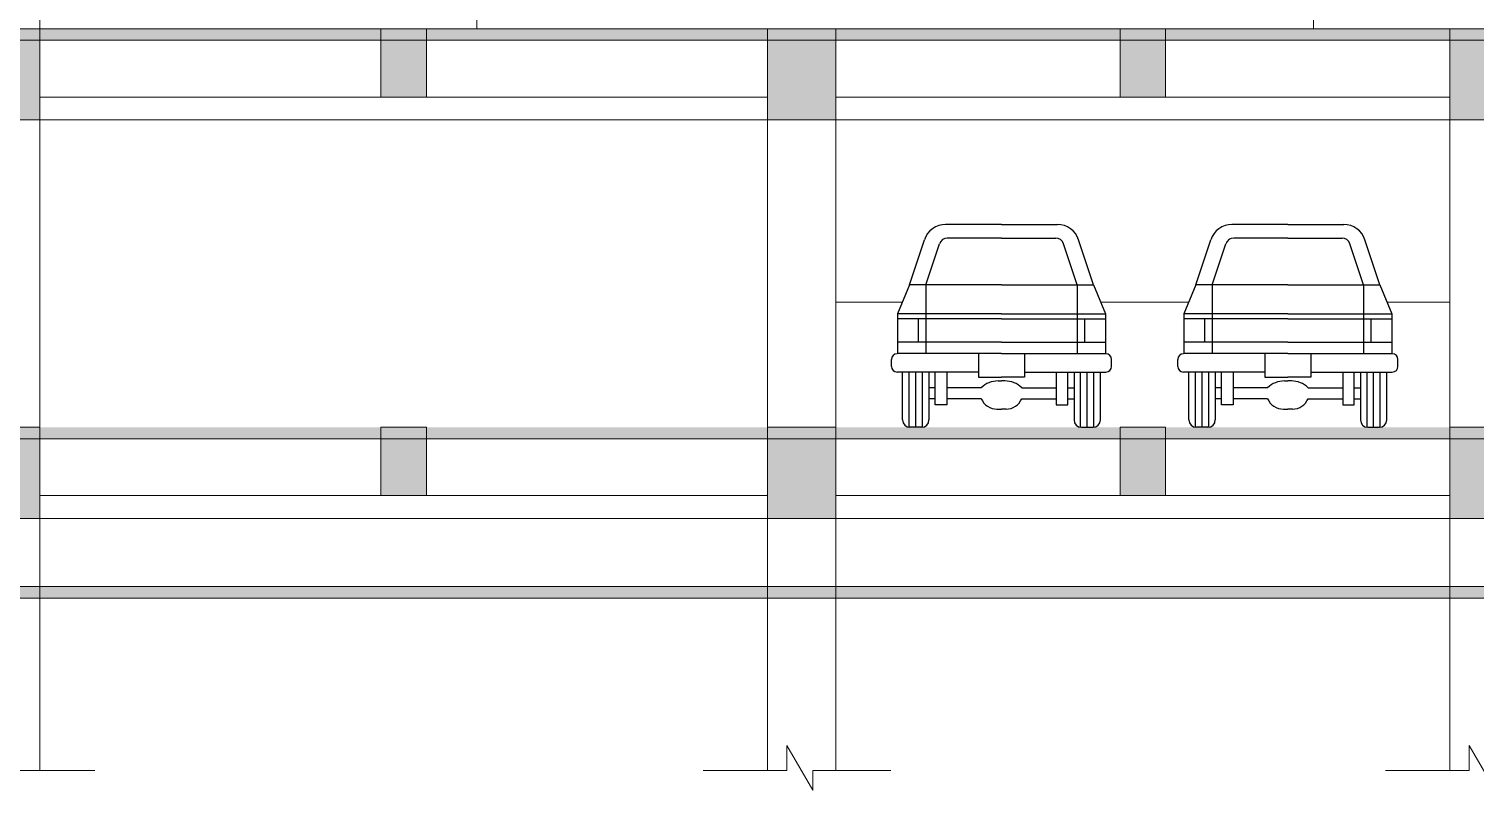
# Model space of a CAD drawing. Header units: millimetres. Extents: x -51 to 151, y -74 to 104.
# Drawn here: x 81.77 to 94.49, y -71.53 to -64.85 of the extents above; entities that cross this region are included whole.
import ezdxf

# ---------------------------------------------------------------- set-up
doc = ezdxf.new("R2010")
doc.units = ezdxf.units.MM
doc.header["$LTSCALE"] = 15
doc.styles.add('ATTR', font='romans.shx', dxfattribs={"width": 0.8, "height": 0.7})

# ---------------------------------------------------------------- blocks, each defined once
blk = doc.blocks.new('Bronco BV')
at = {"linetype": 'Continuous'}
for p, q in [((0, 67.07), (-18.5, 67.07)), ((0, 67.07), (18.5, 67.07)), ((0, 62.58), (-17.94, 62.58)), ((0, 62.58), (17.94, 62.58)), ((-30.49, 47.08), (-25.52, 62)), ((-25.06, 47.08), (-20.52, 60.71)), ((25.06, 47.08), (20.52, 60.71)), ((30.49, 47.08), (25.52, 62)), ((-30.49, 47.08), (-34.45, 37.5)), ((0, 47.08), (-30.49, 47.08)), ((-25.06, 47.08), (-25.06, 24.36)), ((0, 47.08), (30.49, 47.08)), ((25.06, 47.08), (25.06, 24.36)), ((30.49, 47.08), (34.45, 37.5)), ((0, 37.5), (-34.45, 37.5)), ((-34.45, 37.5), (-34.45, 24.36)), ((0, 35.88), (-34.45, 35.88)), ((-27.53, 28.15), (-27.53, 35.88)), ((0, 37.5), (34.45, 37.5)), ((0, 35.88), (34.45, 35.88)), ((27.53, 28.15), (27.53, 35.88)), ((34.45, 37.5), (34.45, 24.36)), ((0, 24.36), (-34.57, 24.36)), ((0, 28.15), (-34.45, 28.15)), ((-7.6, 24.36), (-7.6, 16.54)), ((0, 28.15), (34.45, 28.15)), ((0, 24.36), (34.57, 24.36)), ((7.6, 24.36), (7.6, 16.54)), ((-36.45, 20.16), (-36.45, 22.47)), ((36.45, 20.16), (36.45, 22.47)), ((-7.6, 18.28), (-34.57, 18.28)), ((-32.74, 2.44), (-32.74, 18.28)), ((-30.56, 0.01), (-30.56, 18.28)), ((-28.38, 0), (-28.38, 18.28)), ((-26.2, 0.01), (-26.2, 18.28)), ((-24.02, 18.28), (-24.02, 2.44)), ((-21.97, 7.44), (-21.97, 18.28)), ((-18.14, 18.28), (-18.14, 7.44)), ((-7.6, 16.54), (0, 16.54)), ((-1.15, 15.33), (0, 15.33)), ((7.6, 16.54), (0, 16.54)), ((1.15, 15.33), (0, 15.33)), ((7.6, 18.28), (34.57, 18.28)), ((18.14, 18.28), (18.14, 7.44)), ((21.97, 7.44), (21.97, 18.28)), ((24.02, 18.28), (24.02, 2.44)), ((26.2, 0.01), (26.2, 18.28)), ((28.38, 0), (28.38, 18.28)), ((30.56, 0.01), (30.56, 18.28)), ((32.74, 2.44), (32.74, 18.28)), ((-21.97, 13.1), (-24.02, 13.1)), ((-6.7, 13.1), (-18.14, 13.1)), ((6.7, 13.1), (18.14, 13.1)), ((21.97, 13.1), (24.02, 13.1)), ((-21.97, 9.45), (-24.02, 9.45)), ((-18.14, 7.44), (-21.97, 7.44)), ((-6.7, 9.45), (-18.14, 9.45)), ((-1.5, 6.02), (0, 6.02)), ((1.5, 6.02), (0, 6.02)), ((6.7, 9.45), (18.14, 9.45)), ((18.14, 7.44), (21.97, 7.44)), ((21.97, 9.45), (24.02, 9.45)), ((-26.46, 0), (-30.3, 0)), ((26.46, 0), (30.3, 0))]:
    blk.add_line(p, q, dxfattribs=at)
for centre, radius, start, end in [((-18.5, 59.66), 7.4, 90, 161.6018), ((18.5, 59.66), 7.4, 18.3982, 90), ((-17.94, 59.85), 2.73, 90, 161.6018), ((17.94, 59.85), 2.73, 18.3982, 90), ((-34.57, 22.47), 1.88, 90, 180), ((34.57, 22.47), 1.88, 0, 90), ((-34.57, 20.16), 1.88, 180, 270), ((34.57, 20.16), 1.88, 270, 0), ((-1.15, 7.32), 8.01, 90, 133.8551), ((1.15, 7.32), 8.01, 46.1449, 90), ((-1.5, 11.68), 5.66, 203.2003, 270), ((1.5, 11.68), 5.66, 270, 336.7997), ((-30.3, 2.44), 2.44, 180, 270), ((-26.46, 2.44), 2.44, 270, 0), ((26.46, 2.44), 2.44, 180, 270), ((30.3, 2.44), 2.44, 270, 0)]:
    blk.add_arc(centre, radius, start, end, dxfattribs=at)
at = {"style": 'ATTR', "width": 0.8, "flags": 9}
blk.add_attdef('ESTCODE', (0, 0), '', height=0.0146, dxfattribs=at)
blk = doc.blocks.new('bihind car')
at = {"lineweight": 5, "xscale": 26.56285874016432, "yscale": 26.56285874016432, "zscale": 26.56285874016432}
blk.add_blockref('Bronco BV', (710396, -58255), dxfattribs=at)

msp = doc.modelspace()

# ---------------------------------------------------------------- hatches: boundary and pattern name
at = {"linetype": 'Continuous', "lineweight": 13}
h = msp.add_hatch(color=256, dxfattribs=at)
h.dxf.hatch_style = 1
h.paths.add_polyline_path([(69.266, -64.847), (69.266, -64.947), (100.866, -64.947), (100.866, -65.047), (100.866, -64.847)])
h = msp.add_hatch(color=256, dxfattribs=at)
h.dxf.hatch_style = 1
h.paths.add_polyline_path([(81.266, -65.647), (81.866, -65.647), (81.866, -64.847), (81.266, -64.847)])
h = msp.add_hatch(color=256, dxfattribs=at)
h.dxf.hatch_style = 1
h.paths.add_polyline_path([(84.866, -65.447), (85.266, -65.447), (85.266, -64.847), (84.866, -64.847)])
h = msp.add_hatch(color=256, dxfattribs=at)
h.dxf.hatch_style = 1
h.paths.add_polyline_path([(88.266, -65.647), (88.866, -65.647), (88.866, -64.847), (88.266, -64.847)])
h = msp.add_hatch(color=256, dxfattribs=at)
h.dxf.hatch_style = 1
h.paths.add_polyline_path([(91.366, -65.447), (91.766, -65.447), (91.766, -64.847), (91.366, -64.847)])
h = msp.add_hatch(color=256, dxfattribs=at)
h.dxf.hatch_style = 1
h.paths.add_polyline_path([(94.266, -65.647), (94.866, -65.647), (94.866, -64.847), (94.266, -64.847)])
h = msp.add_hatch(color=256, dxfattribs=at)
h.dxf.hatch_style = 1
h.paths.add_polyline_path([(100.866, -68.347), (69.266, -68.347), (69.266, -68.447), (100.866, -68.447)])
h = msp.add_hatch(color=256, dxfattribs=at)
h.dxf.hatch_style = 1
h.paths.add_polyline_path([(81.266, -69.147), (81.866, -69.147), (81.866, -68.347), (81.266, -68.347)])
h = msp.add_hatch(color=256, dxfattribs=at)
h.dxf.hatch_style = 1
h.paths.add_polyline_path([(84.866, -68.947), (85.266, -68.947), (85.266, -68.347), (84.866, -68.347)])
h = msp.add_hatch(color=256, dxfattribs=at)
h.dxf.hatch_style = 1
h.paths.add_polyline_path([(88.266, -69.147), (88.866, -69.147), (88.866, -68.347), (88.266, -68.347)])
h = msp.add_hatch(color=256, dxfattribs=at)
h.dxf.hatch_style = 1
h.paths.add_polyline_path([(91.366, -68.947), (91.766, -68.947), (91.766, -68.347), (91.366, -68.347)])
h = msp.add_hatch(color=256, dxfattribs=at)
h.dxf.hatch_style = 1
h.paths.add_polyline_path([(94.266, -69.147), (94.866, -69.147), (94.866, -68.347), (94.266, -68.347)])
h = msp.add_hatch(color=256, dxfattribs=at)
h.dxf.hatch_style = 1
h.paths.add_polyline_path([(109.04, -69.747), (60.431, -69.747), (60.431, -69.847), (109.04, -69.847)])

# ---------------------------------------------------------------- linework, layer by layer
for p, q in [((88.866, -71.362), (88.866, -65.047)), ((94.266, -71.362), (94.266, -65.047)), ((89.451, -67.247), (88.866, -67.247)), ((91.97, -67.247), (91.195, -67.247)), ((94.266, -67.247), (93.714, -67.247))]:
    msp.add_line(p, q, dxfattribs=at)
for points in [[(85.711, -64.847), (93.066, -64.847), (93.066, -62.147), (85.711, -62.147)], [(81.266, -65.647), (81.866, -65.647), (81.866, -64.847), (81.266, -64.847)], [(84.866, -65.447), (85.266, -65.447), (85.266, -64.847), (84.866, -64.847)], [(88.266, -65.647), (88.866, -65.647), (88.866, -64.847), (88.266, -64.847)], [(91.366, -65.447), (91.766, -65.447), (91.766, -64.847), (91.366, -64.847)], [(94.266, -65.647), (94.866, -65.647), (94.866, -64.847), (94.266, -64.847)], [(81.266, -69.147), (81.866, -69.147), (81.866, -68.347), (81.266, -68.347)], [(84.866, -68.947), (85.266, -68.947), (85.266, -68.347), (84.866, -68.347)], [(88.266, -69.147), (88.866, -69.147), (88.866, -68.347), (88.266, -68.347)], [(91.366, -68.947), (91.766, -68.947), (91.766, -68.347), (91.366, -68.347)], [(94.266, -69.147), (94.866, -69.147), (94.866, -68.347), (94.266, -68.347)], [(109.04, -69.747), (60.431, -69.747), (60.431, -69.847), (109.04, -69.847)]]:
    msp.add_lwpolyline(points, close=True, dxfattribs=at)
for points in [[(93.066, -62.147), (93.066, -64.847)], [(81.866, -64.52), (81.866, -71.362)], [(69.266, -64.847), (100.866, -64.847)], [(100.866, -64.947), (69.266, -64.947)], [(81.866, -65.447), (88.266, -65.447)], [(88.866, -65.447), (94.266, -65.447)], [(81.866, -65.647), (88.266, -65.647)], [(88.266, -65.647), (88.266, -71.362)], [(88.866, -65.647), (94.266, -65.647)], [(69.266, -68.347), (69.266, -68.451), (64.637, -69.747), (64.266, -69.747), (69.266, -68.347), (69.266, -68.447), (100.866, -68.447), (100.866, -68.347)], [(81.866, -68.947), (88.266, -68.947)], [(88.866, -68.947), (94.266, -68.947)], [(81.866, -69.147), (88.266, -69.147)], [(88.866, -69.147), (94.266, -69.147)], [(88.266, -69.747), (81.866, -69.747)], [(80.699, -71.362), (81.436, -71.362), (81.436, -71.142), (81.665, -71.534), (81.665, -71.362), (82.35, -71.362)], [(87.699, -71.362), (88.436, -71.362), (88.436, -71.142), (88.665, -71.534), (88.665, -71.362), (89.35, -71.362)], [(93.699, -71.362), (94.436, -71.362), (94.436, -71.142), (94.665, -71.534), (94.665, -71.362), (95.35, -71.362)]]:
    msp.add_lwpolyline(points, dxfattribs=at)

# ---------------------------------------------------------------- block references
at = {"linetype": 'Continuous', "lineweight": 13, "xscale": 0.001, "yscale": 0.001, "zscale": 0.001}
for p in [(-620.073, -10.092), (-617.555, -10.092)]:
    msp.add_blockref('bihind car', p, dxfattribs=at)

doc.saveas('drawing.dxf')
